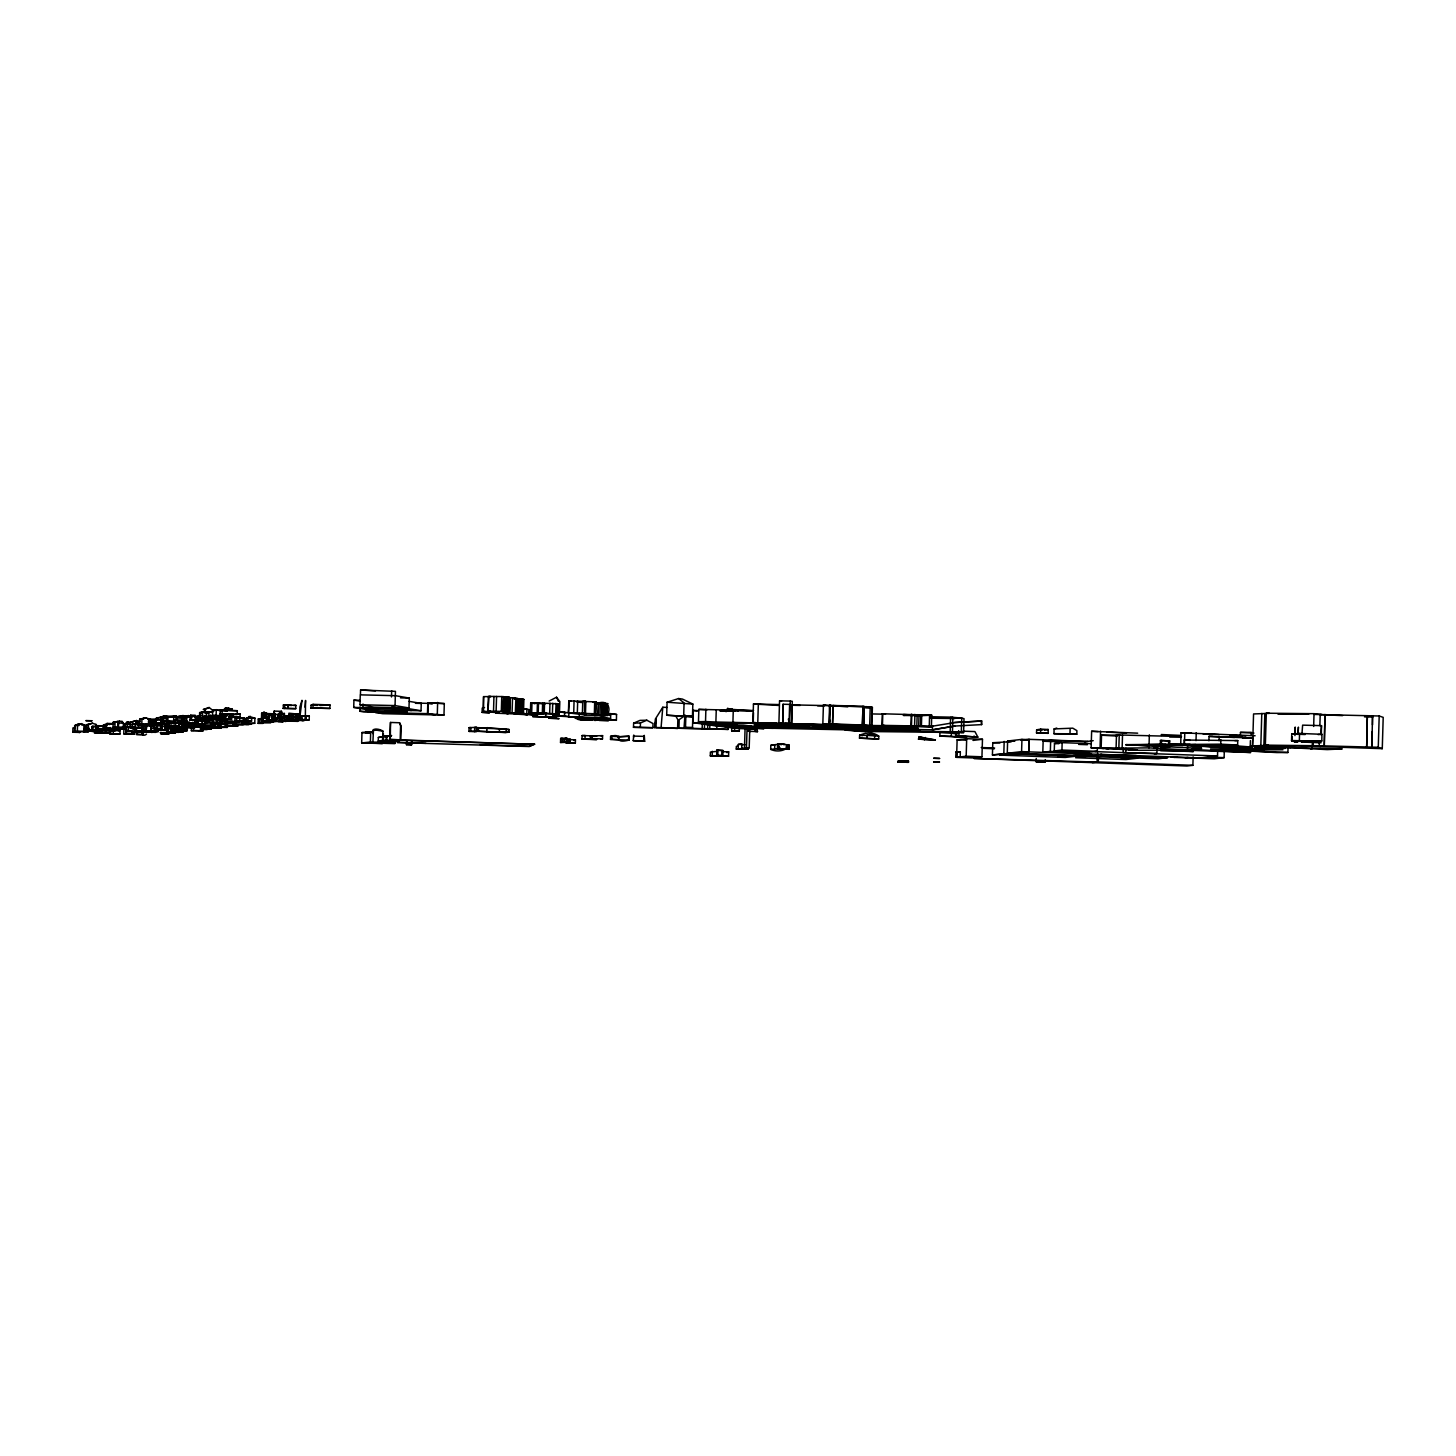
<?xml version="1.0" encoding="UTF-8"?>
<svg xmlns="http://www.w3.org/2000/svg" width="1456" height="1456" viewBox="0 0 1456 1456"><rect width="100%" height="100%" fill="white"/><g stroke="black" fill="none" stroke-linecap="round" stroke-linejoin="round"><path stroke-width="1.5" d="M273.2 714.55L274.238 711.092L281.554 711.347L279.534 711.929L279.315 720.847L297.934 721.321L286.432 721.193L287.833 721.048L287.942 716.097L282.264 716.443M780.889 723.377L778.905 723.122L779.561 700.827L790.299 701.064L792.301 701.319L791.591 723.596L792.155 704.868L831.704 705.723L829.902 705.414L829.338 724.196L871.835 726.18L872.399 707.398L829.902 705.414M79.024 732.477L79.953 732.423L72.8 732.222L72.927 727.909L75.275 727.945M74.493 731.604L74.675 725.67L79.552 723.668L75.457 725.197L74.493 731.604L84.976 731.531L85.158 725.416L81.5 723.65L74.675 725.67M75.275 731.513L77.35 731.258L77.532 724.942L81.5 723.65M83.702 725.598L84.539 724.906L88.434 729.966L88.397 731.749L83.52 731.695L84.521 725.488M84.339 731.604L84.539 724.906M86.668 730.075L86.832 724.688L92.438 723.213L96.132 724.542L95.95 730.111L86.668 730.075L97.698 730.202L94.531 730.275M87.797 730.766L99.791 730.548L87.797 730.766L87.888 727.654M88.306 729.838L88.47 724.524L92.438 723.213M89.307 728.309L89.216 730.821L96.624 730.603M98.426 729.747L99.445 729.674L91.801 729.511L91.892 726.599L97.334 726.216M92.911 726.053L92.802 729.42L91.801 729.511M95.787 730.129L95.95 724.396L97.789 726.89M104.759 727.745L104.85 724.56L105.924 724.451L105.742 728.837L96.86 728.71L96.933 726.198L98.316 725.689L105.815 725.943L96.933 726.198M96.86 728.71L98.225 728.564L98.316 725.689M100.064 731.658L91.655 731.331L100.064 731.658L99.445 728.837M101.574 729.238L102.302 732.732L102.43 728.51M103.158 730.603L114.933 730.748L103.158 730.603L103.303 725.234L109.6 723.814L103.303 725.234M105.032 730.402L105.196 725.033M110.692 730.002L110.601 733.023L101.865 733.132L105.542 732.95L105.651 729.31M114.569 728.801L105.96 728.637L106.033 725.943M120.138 729.037L106.142 728.546L107.107 723.414L113.914 723.632M110.037 733.933L110.146 730.857L120.047 730.548L119.938 734.061L110.037 733.933L119.938 734.061M121.904 727.654L113.022 727.363L113.168 722.285L119.72 721.211M113.24 733.788L113.331 730.675M113.022 727.363L114.915 727.145L115.06 722.067L117.863 721.339M118.154 727.181L117.809 723.013L119.265 721.321L122.067 721.412L123.396 723.141L123.287 727.363L121.485 727.581M118.154 727.254L119.265 721.321M117.681 727.236L117.809 723.013L123.396 723.141L122.468 722.904M132.787 734.152L134.807 733.97L123.76 733.806L123.942 728.073M124.215 727.345L124.306 724.396L128.51 721.794L130.767 724.178L130.676 727.145L124.215 727.345L127.218 721.939M123.76 733.806L125.78 733.642L125.962 727.891M125.78 733.642L126.381 728.109M125.362 724.287L124.743 727.217L126.872 726.999L128.51 721.794M128.31 727.891L128.201 731.294L126.29 731.513L136.919 731.676M142.652 723.759L142.542 727.581L130.003 727.854L130.166 722.303L136.7 720.538L130.166 722.303M133.479 728.655L132.15 728.564L132.205 727.09M132.587 722.049L132.423 727.6L139.903 727.873M133.424 727.108L133.388 728.564L134.716 728.655L132.15 728.564M141.778 730.985L134.917 730.985L135.008 727.745L141.869 728.109L141.778 730.985L140.213 731.167M130.003 727.854L135.044 727.308L135.135 723.923L132.514 724.214L136.263 724.123M147.82 719.391L149.877 719.173L146.055 717.899L139.885 719.319L139.74 724.396L149.713 724.469L135.681 724.487L135.772 721.776L139.667 721.175L135.772 721.776M135.99 731.567L136.1 727.927M136.573 727.563L136.482 730.803L134.917 730.985M134.079 731.786L143.38 731.877L143.307 734.643L136.555 734.497L136.646 731.731M136.555 734.497L137.21 731.658M135.681 724.487L137.81 724.269L137.901 721.575M146.055 717.899L141.942 719.1L141.796 724.178L139.74 724.305M141.942 733.933C142.67 723.541 140.704 739.393 146.51 734.097M142.943 734.698L143.38 731.877M147.93 731.149L146.091 731.349L158.304 731.604L143.179 730.712L143.343 725.707L143.616 730.657L154.227 730.912L154.354 726.58M143.471 730.766L143.653 724.324M145.254 730.584L145.454 724.105M146.91 725.798L146.091 730.621L146.292 724.142L146.91 725.798L151.77 725.98L151.151 724.324M148.476 724.378L148.567 720.993L153.135 720.52L153.044 723.905L148.476 724.378L158.376 724.014M162.035 723.068L163.017 720.101L149.44 718.9L149.022 725.543L160.142 725.616L149.75 725.525L149.913 720.065L151.988 719.865L150.951 730.785L151.096 726.471M149.44 718.9L149.185 720.01L150.842 720.065L150.332 725.634M153.735 724.069L153.608 728.237L151.661 728.437L161.889 728.455L161.998 724.797M163.836 723.414L164.71 720.775L164.637 723.323L153.936 723.068L154.045 719.755L156.957 719.755L157.011 718.008L160.706 717.335L156.229 718.099L156.12 722.777L162.926 722.959M153.936 723.068L154.846 719.664M155.592 727.691L155.483 731.422L154.063 731.567M156.12 722.777L156.211 719.664L160.324 719.592M166.457 726.599L166.348 729.966L156.666 730.184L156.939 724.233M157.412 724.633L156.829 728.346M166.002 721.448L175.648 721.521L160.724 721.248L160.852 716.989L176.449 715.897L173.446 716.843M156.666 730.184L160.997 729.784L160.688 724.742M161.416 728.51L161.525 724.451M161.598 716.916L161.47 721.284L173.755 721.721L167.604 721.521M165.001 728.273L165.092 725.106L168.004 725.088L167.913 727.964L165.001 728.273L172.791 728.528L172.882 725.416M166.657 721.375L166.494 716.024L163.582 715.879C157.758 718.955 169.06 720.429 166.494 716.024M154.372 724.433L167.058 724.542L167.149 721.284M167.222 724.742L167.131 728.055L173.774 728.382L173.865 725.306M167.313 728.273L166.876 723.268M167.913 721.248L167.968 716.898L173.901 716.752M168.368 728.546L168.423 726.38M178.833 730.02L178.76 732.295L166.512 732.004L168.441 731.804L168.75 723.268L169.806 723.141M179.234 724.287L182.018 724.378L181.964 726.58L169.06 726.235L169.187 721.503M169.66 728.4L169.715 726.235M169.06 726.235L170.971 726.034L171.062 722.886M187.387 726.362L187.26 730.894L183.092 731.058L170.989 730.621L171.116 726.398M171.626 726.489L171.571 728.655L173.774 728.382M170.989 730.621L172.063 727.691M172.627 726.125L172.627 730.457L176.54 730.457M168.605 728.528L173.1 728.164L173.191 725.27M173.373 730.366L173.482 726.326M177.905 720.483L173.664 720.411L173.755 717.098L185.24 717.135L182.036 717.262M175.321 723.122L175.23 726.198L175.867 723.122M182.346 718.208L181.181 717.007L186.714 717.99L186.641 720.502L175.848 720.338L175.958 716.807L177.104 718.008L182.346 718.208L182.273 720.374L181.072 720.52M181.49 726.071L181.454 727.418L176.649 727.472L176.704 725.761M175.848 720.338L177.031 720.192L177.104 718.008M178.36 725.579L178.305 727.308L176.649 727.472M178.651 726.326L178.742 723.25M179.234 724.087L179.161 726.653L175.448 727.09L181.454 727.418M176.74 726.526L179.215 726.253L179.306 723.25M177.031 720.192C180.253 722.649 185.44 719.027 181.163 717.153M192.392 716.825L188.352 715.551L184.457 716.57L184.075 727.29L194.977 727.691L182.546 727.454L182.746 720.775M184.821 720.574L184.621 727.236L182.546 727.454M185.13 725.234L191.61 725.197L185.13 725.234L185.24 721.375M185.422 730.821L186.295 726.835M187.023 725.033L187.151 721.175M196.16 716.625L190.7 716.097L196.16 716.625L196.05 720.119L194.558 720.283L209.664 720.429L189.935 720.119L190.736 715.151L195.377 715.315L194.685 715.952M190.736 715.151L190.59 720.047L196.05 720.119M191.519 716.443L191.428 719.956L189.935 720.119M203.094 726.744L202.966 730.876L191.355 730.675L191.482 726.508M192.702 725.306L197.525 725.488L189.699 725.616L192.702 725.306L192.793 722.231M191.355 730.675L193.484 730.457L193.593 726.307M205.387 719.919L205.26 724.087L194.576 723.941L194.722 719.501M195.413 718.409L196.76 717.08L200.691 717.226L200.655 718.427L195.413 718.409L211.975 718.791L212.066 715.733M194.576 723.941L196.16 723.759L196.287 719.592M196.724 718.281L196.76 717.08M196.833 719.974L196.924 716.643L201.037 715.606M197.543 723.814L197.652 719.646L198.143 723.741L196.16 723.759M199.345 718.554L200.691 717.226M199.636 712.603L202.566 712.585L199.636 712.603L199.454 718.39L213.049 719.118L231.613 719.191L231.813 713.931M200.291 718.299L200.473 712.512M200.437 730.785L200.564 726.453M198.817 730.948L200.928 730.73L201.055 726.398M208.918 712.566L205.351 711.347L202.639 712.239L202.384 718.372L200.928 718.518M202.821 721.175L202.129 723.978L202.257 719.81L202.821 721.175L198.234 721.011M203.294 717.917L204.277 716.243L209.446 716.425L209.391 717.972L203.294 717.917L209.391 717.972M204.24 717.79L204.277 716.243M220.129 719.846L220.038 723.031L204.932 722.722L205.023 719.355M205.078 713.604L205.205 709.29L209.136 707.507L212.685 710.328M206.461 716.698L225.844 717.08L206.461 716.698L206.57 712.657L213.759 711.438M207.462 719.974L207.389 722.467L204.932 722.722M208.79 718.063L208.972 712.421L212.594 711.802M210.647 714.987L210.538 718.663L209.009 718.809M212.467 715.588L227.227 715.66L212.467 715.588L212.631 709.982L227.373 710.783L212.631 709.982M213.086 715.333L212.813 722.14L212.904 719.009M213.65 726.344L213.741 722.977C220.912 727.126 205.187 727.763 202.493 726.599L227.373 727.381L227.464 724.76M214.997 718.973L215.124 715.096M215.179 726.398L215.27 723.141M216.125 715.224L216.289 709.6M217.344 719.1L216.653 722.285L217.344 719.1L209.082 719.1L210.119 719.009M217.981 726.58L218.072 723.323L220.038 723.031M219.219 726.671L219.601 723.523L219.51 726.635M220.184 713.986L220.311 710.255L222.204 710.146L237.31 710.728L237.201 714.459L220.184 713.986L237.201 714.459M206.697 722.54L220.311 722.413L220.402 719.155M219.164 726.926L221.003 726.726L221.094 723.778L219.31 723.559M222.095 713.877L222.204 710.146M222.277 720.301L221.621 724.378L221.731 720.356L224.188 721.157M224.188 719.046L224.879 722.977M225.261 723.996L225.17 727.236L223.296 727.436M231.085 725.252L226.645 725.088M231.813 714.314L230.448 714.386L230.376 717.135L228.956 717.28L237.492 717.389L236.09 717.535M235.672 713.84L240.131 714.004L240.04 717.062L231.722 716.989L233.36 716.825L233.451 713.768M254.909 718.099L251.961 718.39L248.903 716.479L254.909 718.099L254.745 723.286L251.797 723.559L241.714 723.086L246.264 722.977L246.483 718.263L251.651 718.227L251.56 721.084L246.41 721.139L234.889 720.775L234.98 717.881L244.026 718.372L243.953 720.884L242.096 721.029M234.889 720.775L236.582 720.611L236.655 717.717M239.166 721.867L239.767 719.519M241.914 721.23L242.97 721.12M244.335 718.627L244.044 722.231L244.954 718.572L240.549 718.409M239.785 717.99L244.572 718.172L244.462 722.012L243.425 722.121M245.918 723.013L246.392 718.463M248.011 720.957L248.102 718.099M258.131 723.323L263.099 723.323L258.131 723.323L258.258 718.991L263.227 719.173L258.258 718.991M259.332 723.195L259.459 718.864M261.115 722.558L270.871 722.558L261.115 722.558L261.206 719.209L263.427 719.009M264.683 717.808L265.975 717.699L261.498 717.699L261.625 713.276L264.155 712.239L266.102 713.276L264.81 713.385M277.586 721.484L261.661 721.066L261.789 716.771L263.336 716.625M263.918 721.448L273.892 721.794L262.28 721.685L262.462 716.134M269.542 717.408L263.281 717.389L269.542 717.408L269.633 714.423L263.409 712.73L263.208 720.92L261.661 721.066M264.464 717.298L264.61 712.639M265.902 717.353L266.029 713.258M266.357 721.029L266.448 717.626M266.63 717.298L266.757 713.185M267.121 717.262L267.012 720.975L262.917 721.448L270.579 721.648M267.922 719.865L276.039 720.028L267.922 719.865L268.013 716.334M269.069 719.774L269.233 714.732L272.709 714.86M271.744 718.281C273.728 706.724 269.069 721.521 274.565 718.281L274.674 714.332L271.872 713.877M274.056 718.354L274.674 714.332M281.554 711.347L281.809 718.554L273.073 718.481L274.947 718.227L274.238 711.092M277.131 717.626L276.786 721.357M277.532 718.281L284.266 718.336L277.532 718.281L277.641 714.623L284.411 713.458L284.248 719.337L304.632 720.32L302.12 720.738M278.915 718.136L279.024 714.532L284.411 713.458M280.134 712.821L279.971 718.5L280.134 712.821L281.991 712.876M281.336 712.02L281.044 720.702L279.315 720.847L280.225 720.775M285.139 721.448L286.286 721.321L281.554 721.321L281.609 719.246M282.191 719.173L281.554 721.321M283.265 708.362L283.374 705.032L284.43 704.922L295.859 705.323L295.75 708.653L283.265 708.362L295.75 708.653M284.32 708.253L284.43 704.922M284.539 708.49L284.63 705.159L283.374 705.032M284.248 719.337L286.759 719.082L286.85 715.97L284.357 715.624L293.857 716.225L293.766 719.337L291.327 719.61L291.437 715.879M287.014 716.552L287.942 716.097L286.559 716.771M287.833 721.048L288.943 713.203L299.772 714.314L299.79 713.313L297.807 714.623L299.772 714.314L291.6 713.95L292.074 720.01M289.962 713.95L289.78 720.028L287.815 720.21L303.995 720.538M295.623 714.15L295.441 720.229M309.182 719.883L295.732 719.555L295.841 715.788L306.124 715.879L306.015 719.646L309.182 719.883L309.291 716.115L305.633 716.079L305.523 719.846L306.342 716.134M299.517 719.937L299.9 707.052L301.993 700.318L299.517 719.937L305.305 720.065L305.56 700.445L305.032 707.234M299.59 719.828L299.718 716.061L295.841 715.788M306.015 719.646L301.137 719.537L301.246 715.77M302.029 719.61L302.138 715.842M311.02 708.035L311.111 705.177L313.076 704.34L329.966 704.941L329.875 708.435L311.02 708.035L329.875 708.435M312.967 707.834L313.076 704.34M409.191 701.373L421.257 703.43L421.039 710.765L365.729 709.454L353.717 707.416L353.935 700.136L359.45 700.281M359.978 704.759L395.049 705.578L408.99 707.962L373.937 707.125L359.978 704.759L360.269 694.858L395.34 695.677L409.282 698.061L408.972 708.708L421.039 710.765M389.789 711.766L394.813 712.621L363.727 711.893L359.96 711.256L360.069 706.997M360.451 694.239L360.578 689.998L395.45 691.363L395.049 705.578M364.655 743.033L383.092 742.487L382.4 743.543L361.67 742.942L361.962 732.568L373.409 731.731L366.129 732.677M363.017 703.994L362.908 707.634L374.938 709.673M361.962 732.568L370.588 733.005M361.67 742.942L370.388 742.014L370.698 731.64M373.155 733.824C370.825 727.035 379.634 728.874 382.892 731.076L382.528 742.414M380.344 729.856L373.482 729.638L372.9 742.123M387.787 741.377L378.251 740.958L378.36 737.482L386.313 736.117M370.388 742.014L382.564 742.396L382.855 735.826L387.514 736.609M383.237 742.232L383.365 733.569L382.673 735.389M383.274 742.214L383.456 735.917M389.68 739.502L390.499 722.449L399.563 722.758L401.219 726.089L400.819 739.83L389.68 739.502L400.819 739.83M390.299 739.448L390.499 722.449M391.482 696.951L391.664 690.708M397.688 742.56L400.163 739.957L534.552 744.271L529.292 746.528L397.688 742.56L399.235 739.957M399.235 740.23L400.163 740.212L400.582 726.162L399.563 722.758M411.957 741.268L411.338 744.817L406.479 744.671L406.588 741.286M406.479 744.671L407.079 741.122M411.338 744.817L411.447 741.432M425.953 743.324L397.688 742.305M427.482 713.64L375.284 712.421L382.673 713.677L434.944 714.896L427.482 713.64L427.791 703.357L416.434 703.084M428.191 702.829L427.864 713.695L443.971 715.06L444.317 703.576L428.191 702.829L444.317 703.576M437.31 713.913L437.637 702.429M468.996 731.385L469.105 727.672L470.889 727.581L470.779 731.294L468.996 731.385L476.349 731.531L476.476 727.308L469.105 727.672M474.565 731.622L474.692 727.399L476.476 727.308M486.959 727.672L509.09 729.511L509.018 732.204L505.232 732.514L476.931 731.294L477.04 727.636L488.16 728.036L486.959 727.672L486.832 731.804L488.051 731.731M476.931 731.294L478.387 731.185L478.478 728.055L477.04 727.636M480.298 744.799L529.311 746.273L534.57 744.016M482.118 712.348L489.38 712.767L482.118 712.348L482.227 708.126L484.52 707.543M483.119 711.438L483.574 696.623L490.927 696.605L488.342 696.441L487.887 711.256L491.036 711.511L483.119 711.438L499.171 712.821L496.278 713.131L497.588 713.24M483.501 711.547L483.574 696.623M487.887 711.256L489.089 696.387L501.756 696.569L503.539 696.678L502.193 711.511L503.976 711.62L504.413 696.805L502.629 696.696L503.539 696.678M488.652 711.201L493.511 711.292L493.948 696.496M493.511 711.292L496.114 711.274L496.569 696.459M478.478 728.055L499.463 728.801L499.372 731.986L509.018 732.204M503.103 711.493L501.319 711.383L501.756 696.569M505.141 696.896L504.176 696.914L506.797 697.133L506.36 711.948L503.74 711.729L504.686 711.711L505.141 696.896L503.43 696.805L504.413 696.805M506.451 701.464L506.124 712.057L507.926 712.166L508.362 697.351L505.814 697.133L509.09 697.442L508.654 712.257L505.378 711.948L507.926 712.166M506.069 732.095L506.16 729.401L499.463 728.801M507.107 712.057L507.543 697.242M509.09 697.442L508.071 697.442L509.818 697.551L509.382 712.366L507.634 712.257L507.889 703.794M515.315 713.313L515.897 698.279L514.478 698.316L517.499 698.552L517.062 713.367L515.315 713.313L509.855 712.566L510.31 697.752L508.817 697.551L509.818 697.551M512.093 712.657L512.53 697.843L510.31 697.752M522.285 699.226L522.668 714.15L520.957 714.095L521.503 699.117L521.849 714.041L517.754 713.64L518.372 698.68L517.39 698.716L519.082 698.789L518.645 713.586L516.207 713.44L517.499 698.552M519.355 713.877L519.592 705.396M519.483 713.713L519.919 698.898L518.991 698.953M496.878 712.967L498.207 713.076L495.968 713.203L523.45 714.259L523.887 699.444L522.158 699.39L523.104 699.335M522.103 714.113L537.573 715.424L526.763 713.895L526.89 709.29L523.214 708.635M528.819 713.95L528.947 709.509L525.598 709.145L526.89 709.29M529.584 713.567L543.616 714.15L529.584 713.567L529.675 710.31M530.403 712.967L530.694 702.866L537.737 702.939L537.446 713.04L530.403 712.967L559.104 714.332L559.25 704.067L557.502 703.976L558.467 703.958L558.158 714.059L559.104 714.332M531.695 712.912L531.986 702.811M537.446 713.04L537.446 702.902L556.92 703.758L556.629 713.84L555.628 713.859L556.101 703.63L555.118 703.648L557.739 703.867L557.43 713.95L556.392 713.968L558.958 714.168L557.211 714.077L557.448 705.996M537.155 713.003L538.21 712.985L538.502 702.884M557.43 713.95L542.342 713.076L542.633 702.975M543.962 713.149L544.253 703.048M544.253 713.185L544.544 703.084M545.6 716.407L555.974 717.444L532.623 716.552L548.621 716.916L545.6 716.407L545.709 712.566M549.676 713.294L549.968 703.193M552.425 713.422L552.734 703.321M559.486 712.275L559.814 701.537L556.538 697.224L549.167 701.046M560.524 742.469L560.651 738.429L562.216 738.283L562.089 742.305L560.524 742.469L567.039 742.287L562.726 742.251L562.817 739.302L567.13 739.066L562.817 739.302M564.491 715.897L552.698 715.788L569.387 716.734L564.491 715.897L564.6 712.257L558.995 711.638M564.437 739.138L564.346 742.087L570.151 742.305L570.261 738.902L564.418 739.393L567.13 739.193M567.676 742.833L567.785 739.557L575.448 739.83L575.357 743.106L566.166 742.997L575.357 743.106M584.42 715.042L585.876 715.096L568.441 712.821L568.786 700.918L585.075 701.355L584.711 713.258L583.31 713.258L585.494 713.367L585.84 701.464L583.656 701.337L585.075 701.355M579.342 713.349L579.233 717.062L586.404 717.881L568.768 716.843L568.877 712.93L564.6 712.257M568.441 712.821L569.314 700.846M584.711 713.258L573.719 712.858L574.064 700.937M577.322 713.021L577.686 701.119M577.905 719.337L588.042 718.864L592.738 720.192L577.905 719.337L592.738 720.192M581.162 719.883L575.047 718.172L588.024 719.537M582.418 713.131L582.764 701.228M582 739.138L582.091 735.571L585.112 735.48L585.003 739.047L582 739.138L596.742 739.557L585.003 739.047M582.873 719.956L581.181 719.3M584.566 711.438L584.548 701.464L585.84 701.464M590.335 738.538L590.426 735.899L592.246 735.844L592.173 738.465L590.335 738.538L602.493 738.92L602.602 735.662L590.426 735.899M594.703 701.828L596.105 701.956L595.759 713.859L594.357 713.749L594.703 701.828L584.857 701.501M594.667 714.095L595.031 702.192L593.629 702.065L595.395 702.101L595.049 714.022L592.21 714.223L597.943 714.805L598.289 702.884L593.284 702.156L595.031 702.192M594.812 719.865L608.299 720.283M595.322 718.918L600.545 719.628L588.461 718.754L594.303 718.536M595.049 714.022L593.648 713.895L595.431 713.931L595.777 702.01L594.357 701.919L596.105 701.956M598.707 703.011C612.721 698.261 612.139 721.466 598.343 714.932L598.707 703.011L596.796 702.884L598.289 702.884M594.794 720.502L599.235 719.81M600.018 715.042L600.363 703.139M601.637 715.096L602.001 703.175M601.965 715.169L602.311 703.266M606.606 714.259L610.683 714.805L610.574 718.663L602.402 717.553L602.511 713.713M605.478 715.351L605.842 703.43M605.714 715.424L606.06 703.521M607.097 715.46L607.443 703.539M628.974 740.085L610.519 739.43L610.61 736.336C625.115 732.514 611.229 744.598 628.974 740.085L629.101 736.226L618.327 736.791L629.101 736.226M610.519 739.43L611.811 739.32L611.902 735.935M594.266 718.882L616.398 720.301L616.561 714.459L605.823 713.495M618.691 739.757L618.8 735.899M628.537 740.249L628.628 737.118M644.68 741.286L643.734 740.94L644.28 735.371L644.68 741.286L633.214 740.649L633.76 735.08L634.288 736.627M633.506 727.308L633.633 723.141L640.003 720.392L646.828 720.229L653.016 723.541L652.889 727.709L633.506 727.308L652.889 727.709M640.331 727.145L640.44 722.977L646.828 720.229M675.948 716.297L677.859 719.755L677.604 728.4L654.508 727.6L655.4 718.973L662.789 707.234L666.975 707.452M654.508 727.6L656.256 718.973L656.001 727.618L661.079 727.563L662.789 707.234M666.684 715.224L667.085 702.229L678.587 698.552L682.482 699.08L692.838 704.085L692.455 716.789L666.684 715.224L692.455 716.789M728.237 725.161L728.109 729.42L678.951 728.255L679.206 719.61L683.355 716.752M683.683 715.588L684.065 702.902L678.587 698.552M684.065 727.691L685.503 727.363L685.849 715.733L692.838 715.97L692.492 727.6L684.065 727.691L684.975 714.951M717.098 725.98L692.783 722.667L693.147 710.455L697.697 710.564M715.861 723.177L698.48 721.703L698.844 709.4L753.571 710.564M702.174 728.801L702.356 722.267M704.613 722.249L704.413 728.764L709.745 728.946L709.873 724.633M698.48 721.703L705.523 721.539L705.887 709.218M707.634 728.837L707.762 724.415M722.558 751.66L728.692 751.878L728.564 756.246L710.291 755.846L710.401 752.06L716.425 751.442M710.291 755.846L712.202 755.664L712.33 751.296M829.392 724.269L831.522 724.56L715.879 722.03L716.261 709.709M678.951 728.255L716.789 728.855L716.916 724.542M722.831 755.355L716.68 755.264L716.843 750.077L722.977 750.532L722.831 755.355L721.739 755.464L721.848 751.988M716.843 750.077L717.935 750.35L717.79 755.154L716.68 755.264M727.545 708.471L732.423 709.545L727.545 708.471L726.053 711.729M731.676 730.894L731.786 727.272L734.643 727.29L739.393 727.581L739.284 731.203L731.676 730.894L739.284 731.203M734.534 730.912L734.643 727.29M736.263 749.057L748.275 749.148L736.263 749.057L736.336 746.437L738.283 745.69M741.686 748.803L741.85 743.725L738.319 744.416L738.192 748.857L744.799 749.185L741.541 747.438M749.694 731.203L749.185 747.838L744.489 747.82L745.053 729.092L747.074 727.563M749.749 729.128L748.439 727.545L747.037 729.019L746.473 747.729L744.489 747.82M750.896 731.494L748.439 731.24L748.548 727.945L752.952 728.036M751.678 710.71L730.493 709.29M778.651 705.432L753.462 703.994L752.916 722.777L756.902 723.414M753.207 722.831L753.498 712.621M718.081 725.998L735.735 728.4L754.517 728.801L754.827 722.212M757.502 731.622L756.592 726.944L755.154 728.073L755.063 731.367L757.502 731.622L748.439 731.24M760.087 703.685L758.321 704.122L757.775 722.886L837.509 725.343L785.239 723.468M787.041 744.726L788.824 744.726L789.188 749.276L777.431 749.039L777.559 744.416C797.67 741.814 783.765 755.427 770.697 749.385L770.825 745.345L780.798 743.816M770.697 749.385L774.647 748.948L774.774 744.89L770.825 745.345M778.651 748.93L778.778 744.289L777.559 744.416M791.591 723.596L789.061 723.268L789.625 704.395L783.073 704.249L783.091 723.213M783.146 721.102L783.073 704.249M786.276 749.203L786.513 744.799M786.586 749.185L786.713 744.671M778.905 723.122L789.643 723.341L790.299 701.064M825.206 724.324L822.84 723.996L823.404 705.013L847.774 706.87M829.41 705.141L829.447 724.196M830.011 705.214L829.338 724.196L829.865 720.083M833.087 705.487L832.541 724.196L833.087 705.487L863.171 706.196L862.625 724.906L822.84 723.996M859.531 738.156L859.622 735.262C865.719 732.514 873.181 731.822 878.751 736.099L878.678 738.993L859.531 738.156L878.678 738.993M871.835 726.18L863.736 725.07L864.336 706.287M865.901 707.416L871.926 707.543L871.398 725.416L863.772 725.07L864.282 707.707L866.011 706.506M871.926 707.543L870.197 707.834L869.687 725.197L871.398 725.416M874.583 738.429L874.674 735.535L871.762 733.678L866.793 735.353L867.23 738.319M871.143 725.507L885.175 725.67L881.954 725.361L882.3 713.768L931.731 715.205L931.385 726.799L858.64 726.053M882.445 725.652L882.791 714.077L885.521 714.077L882.3 713.768M897.97 762.07L899.353 760.796L908.508 761.106L908.471 762.307L897.97 762.07L908.471 762.307M899.317 761.979L899.353 760.796M907.106 762.416L908.508 761.106M931.385 726.799L910.928 725.871L911.274 714.295M911.474 725.925L911.82 714.332M914.568 725.98L914.914 714.405M916.825 726.198L917.171 714.605M918.718 726.235L919.045 714.641M918.518 739.138L919.118 736.791L935.353 740.03L918.518 739.138L935.353 740.03M920.556 726.326L920.902 714.732M921.411 726.38L921.739 714.805M924.433 739.83L925.306 737.482M929.256 726.544L929.601 714.951M928.983 739.339L919.118 736.791M965.783 736.427L964.127 737.227L964.163 736.263L966.638 737.446L939.83 736.081L939.939 732.495L957.393 733.351M963.217 735.753L961.288 737.355L951.35 736.299L951.46 732.714M930.22 717.171L952.879 717.335L952.461 731.786L868.668 730.566M962.907 731.167L974.919 731.585L977.868 737.136L955.536 735.717L957.611 731.968M955.882 756.902L956.028 751.86L960.341 751.897L960.196 756.938L955.882 756.902L959.377 757.029M956.61 757.357L957.12 739.848L966.693 738.702L982.472 739.266L981.945 756.792L972.444 757.921L956.61 757.357L966.183 756.228L981.945 756.792M956.701 756.811L956.847 751.769M977.868 737.136L959.049 735.753L958.649 730.657M961.324 736.681L959.267 737.136L964.127 737.227M961.306 732.514L961.743 718.063L952.879 717.335M870.961 730.766L845.062 730.075L861.897 731.44L963.599 732.586L964.018 718.645L961.743 718.208M966.183 756.228L966.693 738.702M974.064 737.1L974.1 735.935M981.162 721.011L981.617 724.615L981.726 721.029L954.335 722.504M1011.938 753.662L992.428 754.936L992.792 742.724L1011.319 741.668M992.428 754.936L1003.821 753.607L1004.185 741.413M1084.411 754.153L1091.545 754.408L1079.151 755.846L1007.261 753.28L1007.625 741.013L1021.948 739.375L1029.064 739.63L1028.7 751.878L1013.485 753.498M1007.261 753.28L1021.584 751.624L1021.948 739.375M1087.668 741.432L1029.155 739.339L1028.719 751.769M1036.545 732.932L1036.636 729.82L1040.694 729.11L1048.247 729.511L1048.138 733.314L1036.545 732.932L1048.138 733.314M1041.877 761.706L1036.162 761.779L1036.253 758.485M1040.585 732.896L1040.694 729.11M1043.188 739.83L1042.805 752.261L1050.34 751.405L1085.448 752.661M1041.313 761.797L1045.226 761.925L1045.281 759.686M1050.34 751.405L1050.668 740.358L1085.776 741.614M1054.108 728.928L1072.799 728.164L1076.912 730.657L1076.803 734.243L1053.962 733.678L1054.108 728.928L1056.765 728.055M1089.361 752.206L1054.271 750.95L1054.49 743.525L1062.152 742.651L1090.89 743.67M1054.271 750.95L1061.934 750.058L1062.152 742.651M1076.803 734.243L1069.996 733.788L1070.124 729.037M1182.181 750.022L1250.722 752.515L1200.727 749.858L1139.72 750.313L1091.126 747.856L1091.636 731.276L1137.664 733.169M1094.912 751.605L1097.296 751.332L1097.405 747.62M1097.223 757.921L1097.114 762.07L973.937 758.43L1186.986 766.002L1192.883 765.31L1193.137 756.92M1097.515 756.428L1115.241 755.81L1097.515 756.428L1097.624 752.916M1092.364 762.653L1098.279 761.943L1098.406 757.739M1091.126 747.856L1100.063 747.783L1100.554 731.203M1116.479 734.916L1119.773 735.08L1101.537 735.225L1101.155 748.275L1119.373 748.129L1116.097 747.947L1116.479 734.916L1181.489 736.554M1108.835 748.748L1103.011 748.093L1108.853 748.475M1104.085 748.002L1102.993 748.657M1116.097 747.947L1118.845 747.929L1119.245 734.88M1118.845 747.929L1122.139 748.093L1122.521 735.062M1123.286 748.166L1123.158 752.606L1156.883 753.425L1157.01 749.44M1125.797 752.315L1125.925 748.329M1201.546 748.457L1126.016 744.653L1165.856 744.289L1264.263 749.876M1122.139 748.093L1148.966 747.874L1149.348 734.843M1153.734 748.129L1154.808 746.655L1153.734 748.129L1157.647 746.801L1157.593 748.275L1156.628 746.801M1160.305 744.671L1160.432 740.467L1169.714 740.904L1169.514 747.183L1168.422 747.183L1168.622 740.904L1169.714 740.904M1161.397 744.653L1161.524 740.467M1126.016 745.017L1165.856 744.289M1288.087 746.418L1287.905 752.497L1276.857 752.57L1210.573 748.948L1249.976 748.657L1169.113 744.38L1190.043 744.234M1255.108 735.771L1181.053 732.823L1180.689 745.053L1195.904 744.544M1152.169 745.836L1182.836 745.181L1152.169 745.454M1184.165 744.489L1184.292 740.012L1237.764 740.594L1237.618 745.053L1197.615 744.817M1184.401 745.199L1184.784 732.75L1191.554 733.151M1187.586 745.581L1187.459 749.931L1148.966 747.874M1192.318 748.53L1201.546 748.075M1196.013 740.649L1196.25 732.659M1200.727 749.858L1200.854 745.417M1208.899 740.795L1209.026 736.372L1252.706 738.046L1252.433 746.928L1208.753 745.235L1252.433 746.928M1198.124 758.23L1217.507 755.973L1217.635 751.533M1219.091 740.722L1219.218 736.281M1232.722 750.131L1282.991 749.731L1172.79 744.58L1220.729 744.162L1220.856 739.703M1176.594 757.047L1173.773 757.375L1214.14 758.794L1224.114 757.648L1224.278 752.024M1240.385 735.571L1240.494 732.386L1251.25 732.295L1251.141 735.48M1271.325 746.2L1277.003 746.491L1250.249 746.127L1250.413 740.576M1252.615 745.872L1253.561 713.95L1269.341 713.349L1266.301 713.222L1265.355 745.144L1268.394 745.272L1252.688 745.927L1278.495 747.529L1291.09 747.419L1274.328 746.455L1297.041 745.8L1382.272 748.657L1383.2 717.371L1379.196 715.988L1314.604 714.441M1260.841 745.363L1261.788 713.44M1263.881 745.49L1264.827 713.567M1291.563 740.649L1291.745 734.006L1299.553 733.442L1321.957 734.297L1321.775 740.958L1291.563 740.649L1321.775 740.958M1309.29 741.413L1291.872 741.25L1292 736.736M1294.948 735.608L1295.203 727.054L1294.693 734.388M1298.206 733.551L1298.406 727.126L1297.897 734.479M1299.371 740.085L1299.553 733.442M1302.174 742.305L1301.427 740.685M1312.184 748.147L1342.177 748.912L1327.199 749.603L1279.915 747.128L1312.184 748.147L1312.311 743.652M1313.221 741.049L1313.075 745.599L1320.81 746.418M1313.658 726.453L1314.022 713.677L1266.301 713.222M1382.272 748.657L1378.268 747.274L1319.282 745.763L1319.191 741.213M1319.864 725.652L1320.21 714.477M1320.319 741.177L1321.065 742.815L1301.391 742.032M1321.302 734.625L1321.502 725.652L1302.629 725.143L1301.937 734.024M1372.298 731.531L1371.825 747.165L1372.535 715.806L1372.48 724.833M1378.268 747.274L1379.196 715.988M1320.829 734.534L1321.502 725.652M150.441 721.976L150.842 720.065M382.873 731.203L373.482 729.638M788.479 746.236L788.824 744.726M166.075 718.427L166.403 716.516M106.215 726.18L107.107 723.414M225.844 707.762L224.479 709.036L225.844 707.762L232.232 709.199L229.484 708.544M163.582 715.879L162.198 721.211L160.724 721.248M395.723 741.286L386.823 741.395L395.704 741.359M103.485 727.399L104.523 725.98L95.459 725.652M243.516 719.082L244.572 718.172M264.155 712.239L261.625 713.276M243.461 719.865L250.414 716.334M567.785 739.557L566.238 740.267L570.079 740.412M573.919 740.54L575.448 739.83M319.974 705.487L329.966 704.941M726.835 752.643L728.692 751.878M618.236 739.739L611.811 739.32M205.351 711.347L201.11 712.403L202.639 712.239M862.48 735.644L859.622 735.262L867.321 735.426L872.362 733.769L871.307 733.078M171.389 717.08L174.502 716.115L175.776 717.207M139.885 719.373C152.116 716.352 133.169 720.465 141.942 719.1M109.182 724.56L113.277 723.468M200.946 715.296L194.649 716.88L196.924 716.643M106.142 728.546L110.401 727.563M281.117 718.117L289.981 716.261M391.464 735.662L378.36 737.482M1036.162 761.779L1045.226 761.925M1044.189 730.239L1048.247 729.511M954.808 726.107L932.932 729.802L834.288 728.109M243.225 724.742L234.289 724.524L251.506 724.233L246.264 724.396M262.28 721.685L264.282 721.393M1185.239 757.793L1188.041 757.466M173.664 720.411L185.149 720.447L181.563 720.611M119.155 729.128L120.156 729.001M163.582 732.768L162.399 732.914L171.244 733.023M161.343 732.495L160.16 732.641L175.63 732.896L163.199 732.75M789.188 749.276L774.647 748.948M156.265 719.264L149.913 720.065M206.079 717.954L206.115 716.407L203.349 716.37M75.457 725.197L77.532 724.942M85.158 725.416L81.572 724.942M140.304 728.309L141.869 728.109M972.972 740.412L982.472 739.266M151.369 732.441L153.189 732.222M960.341 751.897L956.028 751.86M236.109 724.16L234.216 724.378L235.381 724.415M1029.155 739.339L1020.911 740.285M113.168 722.285L115.06 722.067M1007.534 741.85L1011.392 741.395M1022.931 740.321L1029.064 739.63M1050.668 740.358L1043.151 741.231L1060.714 741.868M1084.793 741.759L1093.201 740.667M999.562 755.1L1065.246 757.448L1077.64 756.01M1077.968 753.516L1094.639 751.587L1217.507 755.973M1058.112 757.193L1069.523 755.864M1072.945 755.518L1087.304 753.862M1101.719 754.372L1100.263 754.536L1136.335 755.5M1123.304 755.446L1125.215 755.209M1154.262 753.717L1156.883 753.425M1170.952 756.956L1172.408 756.792M221.621 719.501L223.642 719.282M225.862 719.41L212.976 719.118M159.487 728.728L161.889 728.455M217.617 726.963L215.743 727.181L227.373 727.381M283.319 720.957L289.271 720.884L287.287 721.102M393.666 740.522L394.594 740.358M137.92 722.558L138.957 722.449M138.866 725.525L137.829 725.634L146.219 725.725L145.2 725.834M251.651 718.227L246.483 718.263M193.703 726.726L188.334 726.635L198.416 726.617M251.56 721.084L236.582 720.611M366.129 732.332L364.965 732.459L368.714 732.987M182.328 723.232L169.679 723.068L194.74 722.795L181.982 722.631M197.943 725.033L196.979 725.143L213.577 725.525L198.471 724.979M132.969 732.313L133.916 732.222M213.049 723.85L210.683 724.16L226.481 724.433L212.43 723.923M209.646 725.598L210.592 725.488M174.283 732.277L176.212 732.077L168.441 731.804M177.723 732.404L178.76 732.295M219.747 727.982L201.674 727.727M220.366 728.255L221.64 728.109L207.08 727.818M141.924 725.78L142.961 725.616M159.76 724.633L161.052 724.506M175.357 726.526L173.428 726.726L181.09 726.89L178.76 727.126M202.621 727.618L200.71 727.873L208.536 728.164M207.334 728.291L209.5 728.018M203.676 729.42L202.311 729.565L207.152 729.602M366.129 732.514L371.517 731.931M378.251 740.958L386.677 740.067L386.786 736.627L385.713 740.176L395.504 740.522M386.149 741.322L384.53 741.486L395.941 741.832L396.815 740.576L393.975 740.503M209.136 707.507L203.239 709.491L205.205 709.29M224.479 709.036L230.121 709.181M108.326 724.196L109.4 724.087L108.326 724.287M124.306 724.396L130.767 724.178L128.619 724.396M230.448 714.386L229.047 714.532L228.92 719.082M236.181 714.223L240.131 714.004M108.49 728.983L109.673 728.855M108.181 729.456L109.236 729.347L104.705 729.329L105.778 729.219M111.675 728.874L109.928 729.11L116.99 729.183L105.014 728.928L105.105 726.18M218.982 718.991L221.003 718.773M108.144 730.348L109.218 730.239M137.556 732.477L139.649 732.259L131.732 732.095L137.556 732.477L135.426 732.277L136.573 732.113M231.431 723.268L235.854 723.468M215.797 726.817L217.981 726.453M126.344 722.394L127.418 722.285M293.748 705.541L295.859 705.323M111.584 730.475L112.658 730.366M111.129 729.929L119.064 730.22L111.002 730.22M119.61 730.421L117.736 730.348M225.735 721.921L236.946 722.376L226.626 722.03M232.123 721.703L233.106 721.612M234.835 722.303L236.218 722.158M152.425 731.094L154.227 730.912M188.716 727.381L192.556 727.454L191.464 727.563M204.441 728.164L206.406 727.763M180.307 731.913L178.851 732.059L183.292 732.077L182.273 732.186M217.526 719.41L218.491 719.319M143.179 730.712L144.544 730.748M148.858 730.857L143.853 730.821M173.901 730.712L186.168 730.748M201.492 731.021L202.966 730.876M86.832 724.688L88.47 724.524M206.57 712.657L208.972 712.421M223.041 721.011L219.947 721.102L244.845 722.158M229.902 721.575L232.177 721.339M297.625 720.574L299.59 720.374M565.456 738.137L567.021 737.992L560.651 738.429M570.151 742.305L562.089 742.305M210.41 719.501L208.354 719.701L220.366 719.865L219.237 719.974M216.107 719.992L218.182 719.792M276.076 721.43L262.863 721.375M373.191 731.913L371.717 732.113M146.255 724.87L148.294 724.669L137.81 724.269M209.427 722.267L220.311 722.413M184.457 716.57L182.146 716.789L186.04 715.751L190.081 717.025M189.917 722.922L192.228 722.704M261.498 717.699L262.79 717.59L262.917 713.149L266.102 713.276M225.17 720.993L227.154 720.811M234.562 721.339L236.564 721.157M167.968 717.135L173.919 716.643L166.148 716.461L173.828 717.135M104.85 724.56L109.4 724.178M267.722 714.587L269.633 714.423M242.169 718.518L244.026 718.372M97.315 732.532L94.258 732.787L105.214 732.969M118.282 730.675L120.047 730.548M1318.062 734.588L1321.957 734.297M1293.547 741.268L1297.787 740.977M277.641 714.623L279.024 714.532M523.887 699.444L514.186 699.208M237.31 710.728L220.311 710.255M519.082 698.789L521.503 699.117M981.726 721.029L954.918 722.522L932.513 726.18L932.404 729.765L954.226 726.071L981.617 724.615M519.792 699.062L520.72 699.007L520.265 713.822L518.554 713.768M522.668 714.15L521.721 714.186L523.45 714.259M1277.986 714.113L1308.798 714.15M747.328 747.929L749.185 747.838M1265.355 745.144L1319.282 745.763M239.457 718.245L241.041 718.172M745.053 729.092L747.037 729.019M600.764 735.735L602.602 735.662M600.655 738.993L602.493 738.92M593.684 719.482L600.564 719.228M595.322 703.867L607.971 703.648M633.633 723.141L640.44 722.977M809.372 726.162L757.52 725.033M774.738 723.341L767.312 723.286L798.416 724.76M805.932 724.542L793.629 724.342M871.07 727.108L870.87 727.217M557.211 714.077L558.158 714.059M830.193 724.542L829.683 724.633M160.852 716.989L167.968 716.898M559.25 704.067L558.267 704.085L559.395 704.231M932.987 726.216L916.898 725.925M1169.659 737.027L1181.016 736.936M1242.496 738.137L1252.706 738.046M1234.834 740.613L1237.764 740.594M1169.113 744.38L1172.79 744.362M1219.036 745.781L1234.233 746.364L1230.538 746.4M1161.324 746.746L1160.232 746.764L1169.514 747.183M1250.249 746.127L1256.728 746.091M1282.481 747.365L1283.901 747.347M1128.236 749.84L1137.172 749.767L1125.925 749.167M1310.618 748.857L1312.02 748.839M1179.487 750.641L1193.392 751.551L1160.396 750.495L1187.186 750.714L1184.838 750.586M1232.722 750.24L1287.905 752.497M1239.948 750.623L1250.704 750.532M1237.582 751.587L1234.961 751.605L1242.842 751.86L1240.239 751.878M1246.19 748.511L1249.976 748.493M786.968 747.037L789.261 747.019M557.739 703.867L556.702 703.867L558.467 703.958M503.976 711.62L502.993 711.62L504.686 711.711M585.494 713.367L584.202 713.385L594.357 713.749M506.906 713.804L508.162 713.804M597.943 714.805L596.432 714.805L598.343 714.932M718.481 724.979L724.123 725.07L709.108 723.031M72.8 732.222L75.148 732.222M607.607 715.551L585.166 715.133M1053.962 733.678L1069.996 733.788M299.718 716.061L309.291 716.115M301.137 719.537L297.879 719.519L298.007 715.751L298.771 719.573L295.732 719.555M955.536 735.717L959.049 735.753M930.238 717.317L952.879 717.608L950.604 717.426L950.186 731.604L963.599 732.586M929.984 717.808L961.743 718.063M930.002 718.208L954.936 718.518M903.557 714.514L915.096 715.133L903.521 715.005M903.43 715.478L919.573 715.624M842.187 728.619L911.838 729.947L843.479 728.892M847.938 729.492L918.081 730.675M849.194 729.656L919.81 730.857L910.036 729.784M595.777 702.01L594.012 701.992L595.395 702.101M881.954 725.361L910.928 725.871M953.716 733.642L957.557 733.697M939.83 736.081L951.35 736.299M931.731 715.205L921.466 715.66M871.489 713.931L883.646 714.168M595.759 713.859L593.993 713.822L595.431 713.931M577.905 718.736L588.042 718.936M834.47 728.127L754.281 726.38M753.462 703.994L779.342 704.577M791.445 705.25L800.163 705.432M817.58 705.814L824.114 705.96M830.648 706.087L834.998 706.178M867.922 707.288L872.399 707.398M864.282 707.707L870.197 707.834M545.217 703.958L530.694 702.866M720.993 710.492L727.636 710.637M737.792 710.746L753.116 711.129M720.756 711.11L734.952 711.274M568.95 712.748L573.719 712.858M496.114 711.274L501.319 711.383M568.877 712.93L577.249 713.112M538.21 712.985L542.342 713.076M608.572 714.769L610.683 714.805M568.768 716.843L602.402 717.553M610.574 718.663L594.376 717.389M588.461 718.754L616.398 720.301M833.778 724.36L855.728 724.833M855.145 725.197L842.423 724.997L845.335 725.397M737.428 723.013L762.635 723.541M854.672 725.652L804.076 724.87M692.783 722.667L731.731 723.505M714.204 723.723L737.209 724.251L729.329 723.177M706.524 724.542L743.579 725.106L754.699 726.617L716.115 725.834M712.239 725.325L751.223 726.144M733.369 726.671L754.517 728.801M725.215 726.963L743.998 727.363M757.193 727.727L770.788 728.018M759.868 728.073L773.464 728.364M734.461 728.218L753.243 728.619M753.644 728.419L764.036 728.637L744.617 727.418L751.569 728.382M375.466 690.89L360.578 689.998M400.527 697.861L409.282 698.061M415.433 703.303L421.257 703.43M719.646 710.783L738.301 710.765L733.278 710.073L732.914 722.394L737.937 723.086L713.24 722.813M353.717 707.416L408.972 708.708M364.182 707.853L400.564 708.708L392.046 706.797M540.74 712.894L546.746 713.021M516.68 713.021L508.945 712.876M394.631 710.874L407.316 712.057L365.893 711.038L368.368 711.456M385.258 711.256L405.441 711.729M518.263 714.095L514.114 713.986L527.454 714.787L524.488 714.241M359.96 711.256L391.027 711.984M393.921 712.057L392.574 712.02L395.304 712.293L393.957 712.257M434.58 714.841L443.971 715.06M754.244 722.995L759.504 723.122M582.891 719.373L592.756 719.592M1342.559 715.624L1320.556 714.587M1364.509 716.862L1372.808 717.08M633.36 736.081L643.88 736.372M633.214 740.649L643.734 740.94M400.163 740.212L534.552 744.271M382.673 742.196L395.559 742.596L394.885 743.634L382.582 743.27M570.898 701.064L568.786 700.918M107.052 728.146L125.234 728.728L119.92 729.074M406.97 744.489L411.866 744.653M685.503 727.363L692.492 727.6M516.643 698.625L518.372 698.68M265.047 713.495L275.075 713.84M957.12 739.848L966.183 740.176M274.947 718.227L280.48 718.427M981.217 747.529L994.63 748.02M182.546 720.356L186.641 720.502M983.182 748.348L994.357 748.748M161.106 726.417L164.674 726.526M75.785 725.416L79.061 725.525M1098.279 761.943L1192.883 765.31M160.997 729.784L166.348 729.966M98.225 728.564L105.742 728.837M77.35 731.258L88.397 731.749M137.119 734.443L143.307 734.643M712.202 755.664L728.564 756.246M311.111 705.177L317.754 705.414M284.63 705.159L291.764 705.468M225.298 708.945L232.232 709.199M263.754 713.768L270.798 714.022M1007.625 741.013L1014.759 741.268M1054.49 743.525L1058.876 743.688M1078.605 744.398L1087.395 744.708M269.178 715.478L273.182 715.624M286.85 715.97L293.857 716.225M296.223 716.607L292.183 716.461L291.6 713.95M992.792 742.724L999.926 742.979M233.36 716.825L240.04 717.062M286.759 719.082L293.766 719.337M195.432 717.462L199.363 717.608M220.802 718.791L231.613 719.191M506.16 729.401L509.09 729.511M1061.934 750.058L1097.296 751.332M221.803 720.902L239.694 721.812M1208.08 757.084L1224.114 757.648M205.059 721.539L209.373 721.703M246.264 722.977L254.745 723.286M1021.584 751.624L1200.8 757.921M248.812 724.615L232.396 724.178L235.071 724.287M198.143 723.741L205.26 724.087M1014.395 753.389L1080.079 755.737M154.736 722.977L164.637 723.323M1003.821 753.607L1076.657 756.137M153.044 723.905L167.058 724.542M215.47 726.362L221.003 726.726M188.516 726.544L202.002 726.69L197.616 726.708M170.971 726.034L179.215 726.253M167.913 727.964L173.1 728.164M135.044 727.308L142.542 727.581M114.915 727.145L123.287 727.363M126.872 726.999L130.676 727.145M193.484 730.457L200.928 730.73M164.2 730.239L167.677 730.366L163.181 730.348M171.99 730.512L175.521 730.548M717.935 750.35L722.977 750.532M143.034 731.913L126.545 730.421L125.944 728.419M897.988 760.887L907.143 761.215M105.214 732.823L110.601 733.023M126.454 733.587L134.243 733.86M365.82 742.888L382.437 743.488M1291.745 734.006L1305.195 734.516M265.028 713.804L275.057 714.186M182.619 717.826L186.714 717.99M478.387 731.185L506.087 732.441M91.892 726.599L98.517 726.853M96.478 732.605L105.542 732.95M667.085 702.229L692.838 704.085M610.61 736.336L618.327 736.627M470.779 731.294L476.349 731.531M581.617 702.538L576.394 701.828M1186.331 744.708L1195.886 745.108M582.091 735.571L596.851 735.99M698.844 709.4L707.07 709.782M813.158 726.235L918.208 728.255L754.244 724.742L755.973 724.997M705.523 721.539L715.879 722.03M275.075 714.332L280.589 714.587M716.789 728.855L728.109 729.42M599.217 720.447L608.28 720.92M661.079 727.563L677.604 728.4M738.319 744.416L744.944 744.762M1240.494 732.386L1253.925 733.096M1202.856 733.715L1218.69 734.588M1229.992 735.134L1245.826 736.026M1181.053 732.823L1185.566 733.06M1203.639 734.024L1212.684 734.497M1230.739 735.444L1242.041 736.044M1234.506 737.482L1209.026 736.372M1091.636 731.276L1098.17 731.622M1106.906 732.095L1126.544 733.132M1101.537 735.225L1117.298 736.063M1184.292 740.012L1190.153 740.34M1160.432 740.467L1168.622 740.904M1220.729 744.162L1237.618 745.053M1169.113 744.125L1184.42 744.689M1165.856 744.671L1182.818 745.563M1149.767 745.891L1126.016 744.653M1100.063 747.783L1116.916 748.693M1036.636 729.82L1042.296 730.129M107.18 723.923L113.987 724.287M1179.942 735.371L1161.269 734.534L1161.633 735.444M507.634 712.257L509.382 712.366M506.579 697.242L508.362 697.351M183.31 715.879L177.541 716.68L183.074 715.515L188.406 717.28M496.587 713.04L497.934 713.149M863.372 730.311L855.127 729.602M852.433 729.711L859.204 730.257M849.03 730.129L865.883 731.513M754.135 728.837L755.737 728.983L751.496 728.801L753.08 728.946M903.557 715.278L904.576 715.387M148.567 720.993L153.899 721.521M1103.011 748.093L1107.779 748.566M557.976 711.802L565.965 712.712M928.983 739.102L935.371 739.848M218.072 723.323L219.601 723.523M867.321 735.426L878.751 736.099M512.53 697.843L515.897 698.279M779.561 700.827L781.563 701.082M788.715 723.941L792.81 724.487M758.321 704.14L760.068 704.358M863.171 706.196L862.061 724.833L863.772 725.07M730.493 709.127L732.441 709.381M693.147 710.455L697.242 711.019M730.038 724.815L737.682 725.852M724.979 724.706L726.908 724.979M729.383 726.125L737.519 727.236M716.953 724.76L722.667 725.543M774.519 723.086L776.558 723.377M508.362 712.366L509.855 712.566M852.907 725.925L847.064 725.761M608.608 713.367L616.561 714.459M823.404 705.013L825.77 705.341M834.452 724.924L837.509 725.343M512.73 712.93L513.804 713.112M427.791 703.357L432.177 704.085M515.588 713.094L517.772 713.458M534.297 713.677L537.501 714.223M523.068 713.276L526.763 713.895M516.352 713.112L517.462 713.313L510.055 712.912M399.272 708.49L411.32 710.528M386.987 711.529L388.188 711.966M388.57 711.802L389.789 712.002M557.011 715.733L558.067 715.915M353.935 700.136L359.941 701.173M1314.022 713.677L1321.757 714.496M203.822 711.511L207.389 712.712M263.409 712.73L266.284 713.968M219.328 720.32L222.622 721.757M959.286 736.463L961.288 737.355M228.301 707.853L229.684 709.218M777.559 744.89L780.944 749.167M122.067 721.412L122.941 723.195M556.538 697.224L558.358 701.264M788.315 719.118L789.643 723.341M295.623 714.241L296.205 717.062M274.165 714.405L274.565 718.281M205.187 716.425L205.15 717.972L205.187 716.425M245.372 721.266L246.428 721.157L245.372 721.266M287.815 705.05L287.724 708.38L287.815 705.05M504.995 697.024L504.559 711.838L505.56 711.838L505.996 697.024L504.995 697.024M603.985 703.321L603.821 715.296L603.985 703.321M1324.978 714.532L1324.268 745.891L1324.978 714.532M1367.366 715.679L1366.656 747.037L1367.366 715.679M781.108 743.87L781.071 744.89L781.108 743.852L784.493 744.598L781.108 743.87M933.715 758.267L939.575 758.449L933.715 758.267M933.624 761.852L939.466 762.034L933.624 761.852M592.901 702.229L594.612 702.374L592.901 702.229M391.464 735.571L385.822 736.718L391.464 735.571M278.114 721.557L283.01 721.721L278.114 721.557M145.382 731.949L143.543 732.168L155.756 732.313L145.382 731.949M1088.688 755.719L1085.812 756.046L1096.878 756.01L1088.688 755.719M1087.159 756.41L1075.602 757.739L1125.907 759.541L1137.536 758.194L1087.159 756.41M1118.754 755.81L1109.672 756.865L1128.109 756.137L1118.754 755.81M1130.22 756.337L1120.647 757.448L1158.084 758.776L1167.657 757.684L1130.22 756.337M198.562 727.017L196.578 727.236L208.736 727.436L198.562 727.017M168.841 733.97L161.07 733.933L168.841 733.97M179.343 722.067L177.377 722.285L189.844 722.449L179.343 722.067M204.877 720.065L202.912 720.283L212.394 720.338L204.877 720.065M224.078 722.849L234.27 723.213L224.078 722.849M570.534 712.967L569.187 712.93L570.534 712.967M175.557 728.965L172.536 729.256L186.332 729.238L175.557 728.965M203.567 728.91L202.384 729.037L211.393 729.128L203.567 728.91M227.864 725.743L237.765 726.107L227.864 725.743M91.855 720.738L85.868 720.647L91.855 720.775M535.226 703.485L533.77 703.43L535.226 703.485M896.896 725.98L895.822 726.034L914.75 726.708L896.896 725.98M884.52 727.454L883.392 727.509L902.301 728.2L884.52 727.454M776.285 725.234L774.792 725.27L792.974 726.016L776.285 725.234M831.795 726.435L830.302 726.471L848.175 727.199L831.795 726.435M1264.5 747.256L1254.763 747.347L1285.248 748.366L1264.5 747.256M1182.017 751.26L1175.665 751.096L1182.017 751.26M841.823 728.692L764.618 727.054L773.955 728.309L851.287 729.947L841.823 728.692M557.848 718.445L548.657 718.227L559.14 718.7L557.848 718.445M1297.587 741.941L1294.402 741.85L1297.587 741.941"/></g></svg>
